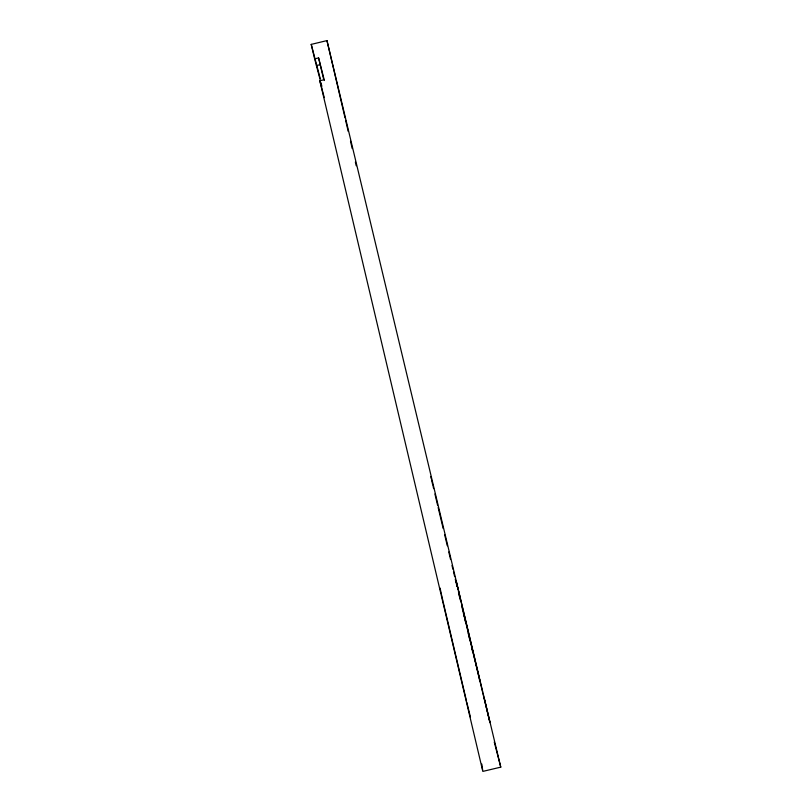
<?xml version="1.0" encoding="UTF-8"?>
<svg xmlns="http://www.w3.org/2000/svg" width="812" height="812" viewBox="0 0 812 812"><rect width="100%" height="100%" fill="white"/><g stroke="black" fill="none" stroke-linecap="round" stroke-linejoin="round"><path stroke-width="1.22" d="M311.229 44.386L326.972 40.6L500.771 767.147L482.825 771.4L319.816 80.764L323.775 79.809L318.598 57.926L314.65 58.87L311.229 44.386L320.212 78.52M316.416 65.569L320.314 64.635M319.816 80.764L324.272 97.592M314.65 58.87L320.273 80.195M320.913 82.631L321.877 86.285M494.254 742.006L500.771 767.147M318.598 57.926L324.384 80.5M479.831 681.116L479.466 679.634M470.432 717.169L466.839 702.451M456.06 580.773L456.598 582.955M464.068 614.897L464.525 616.805M456.872 584.051L458.201 589.532M431.497 479.74L432.847 485.343M458.496 590.76L482.541 691.956M482.815 693.103L484.916 701.862M430.705 476.471L431.233 478.654M485.19 702.979L489.961 722.609L484.246 698.32M464.413 616.694L464.697 617.506M464.87 618.592L479.719 680.304M433.111 486.469L433.628 488.611M434.917 493.98L437.566 505.084M438.155 507.551L443.169 528.521M444.651 534.682L447.3 545.786M448.772 551.957L450.548 559.356M452.02 565.517L452.903 569.222M453.492 571.689L454.669 576.621M455.268 579.088L457.034 586.487M458.506 592.658L460.282 600.058M461.754 606.219L464.403 617.323M464.992 619.789L465.885 623.484M468.24 633.36L470.006 640.759M471.488 646.92L472.665 651.853M466.555 701.253L443.169 602.007M458.313 590.578L460.018 597.744M464.271 616.064L464.038 615.11M458.049 589.451L456.141 581.301M326.972 40.6L345.049 117.913M345.618 120.369L348.206 131.412M350.5 141.227L352.215 148.596M355.372 162.095L356.235 165.78M441.535 594.79L442.926 600.921M440.063 588.05L441.261 593.562M479.516 680.73L479.628 681.288M481.8 764.021L482.663 770.172"/></g></svg>
